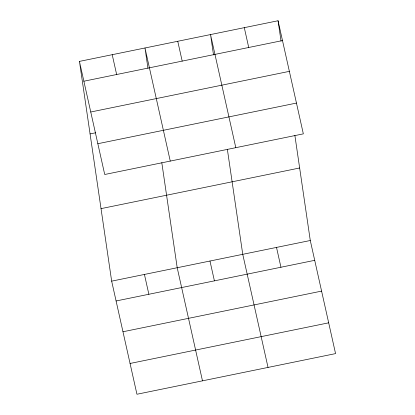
<?xml version="1.0" encoding="UTF-8"?>
<svg xmlns="http://www.w3.org/2000/svg" width="415" height="415" viewBox="0 0 415 415"><rect width="100%" height="100%" fill="white"/><g stroke="black" fill="none" stroke-linecap="round" stroke-linejoin="round"><path stroke-width="0.62" d="M79.441 61.394L278.06 20.75L303.339 133.853L104.72 174.497L79.441 61.394L111.661 281.147L136.94 394.25L335.559 353.606L310.28 240.503L294.873 135.415M83.872 81.221L282.49 40.577M90.75 112.003L289.369 71.354M90.071 133.915L95.746 132.753M97.841 143.715L296.46 103.07M101.027 208.631L299.646 167.987M111.661 281.147L310.28 240.503M116.091 300.974L314.71 260.329M122.975 331.756L321.589 291.107M130.061 363.467L328.68 322.823M244.295 27.66L248.725 47.486M276.514 247.413L280.945 267.239M235.808 147.673L210.53 34.57L213.512 54.925M268.028 367.425L242.749 254.322L227.342 149.234M177.755 41.277L182.19 61.104M209.974 261.03L214.41 280.856M170.264 161.082L144.985 47.984L147.968 68.34M202.484 380.835L177.205 267.737L161.798 162.649M112.211 54.692L116.646 74.513M144.43 274.445L148.866 294.266M278.06 20.75L281.043 41.106"/></g></svg>
